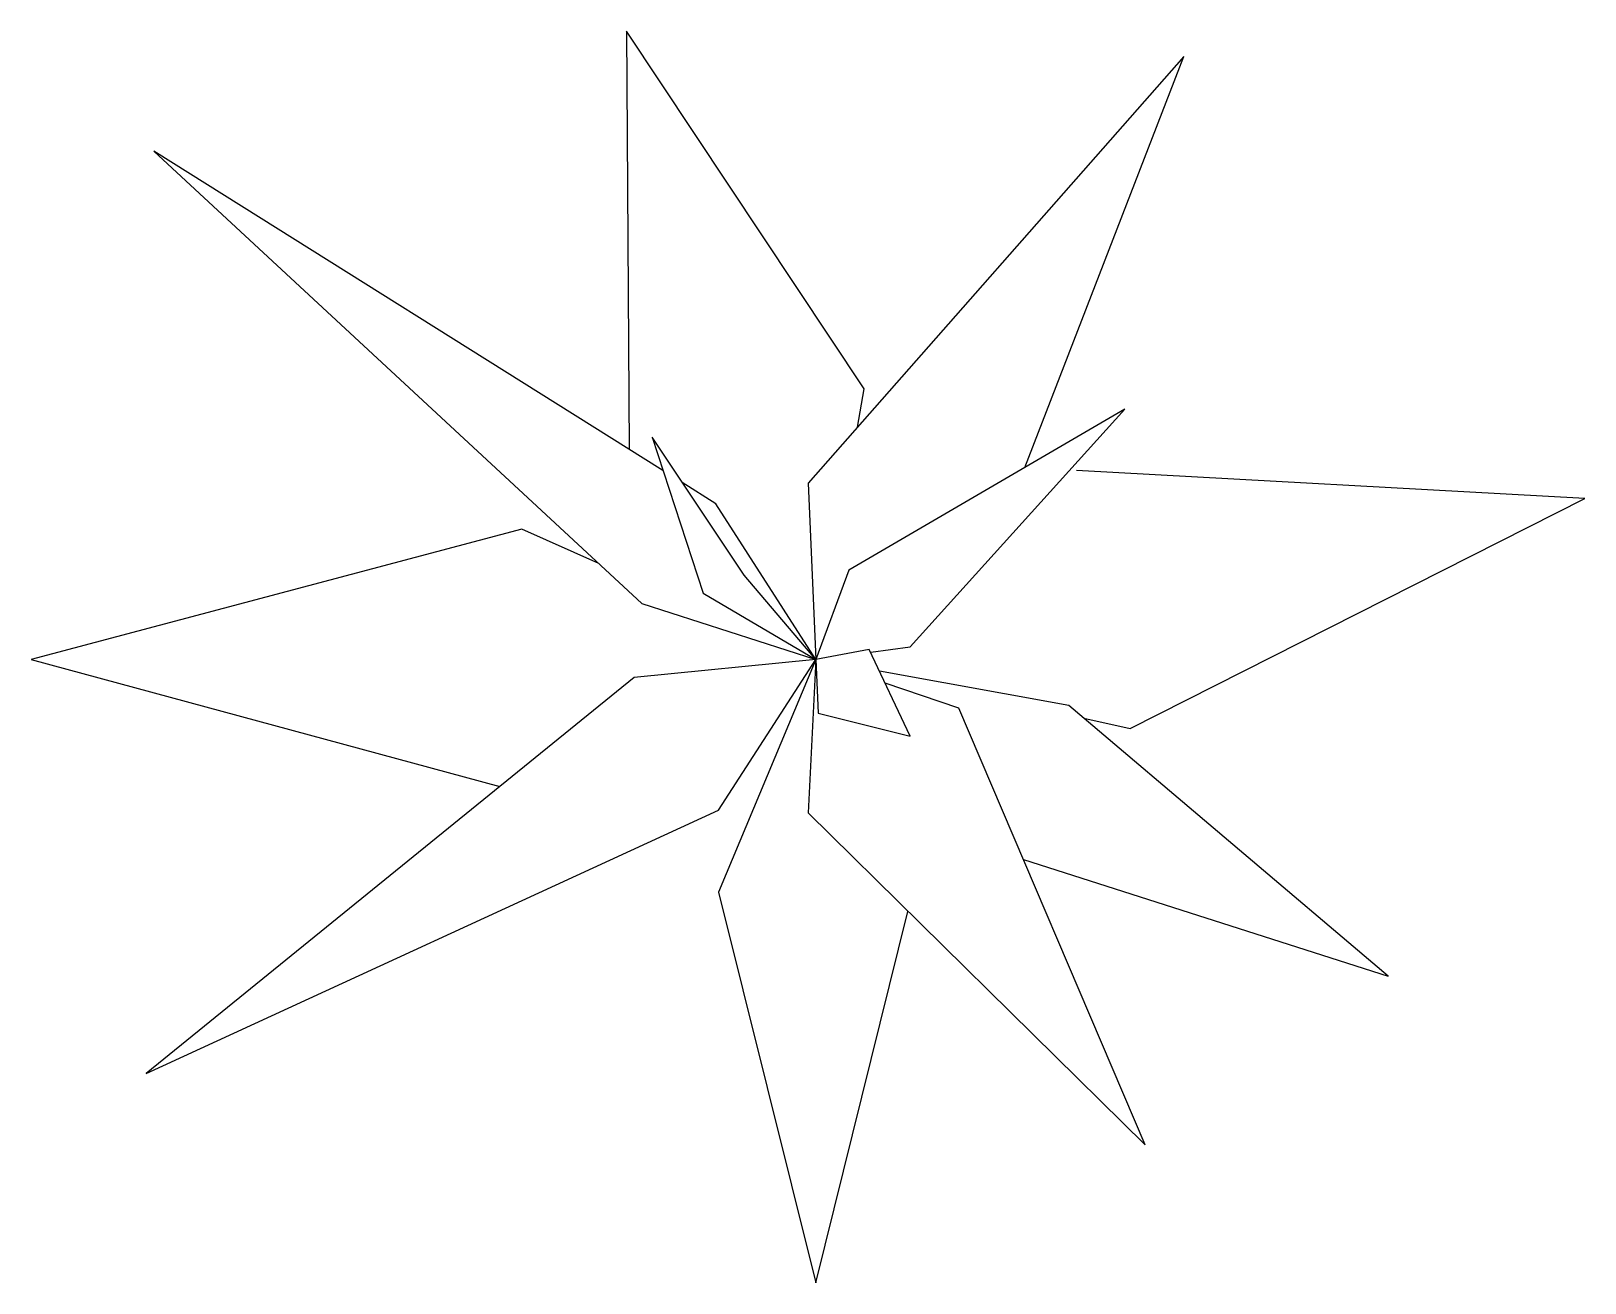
# Model space of a CAD drawing. Header units: millimetres. Extents: x 412.19 to 413.63, y 2589.33 to 2590.5.
import ezdxf

# ---------------------------------------------------------------- set-up
doc = ezdxf.new("R2010")
doc.units = ezdxf.units.MM
doc.header["$LTSCALE"] = 10
doc.layers.add('Vegetais', color=94, linetype='Continuous')

msp = doc.modelspace()

# ---------------------------------------------------------------- linework, layer by layer
at = {"layer": 'Vegetais'}
for p, q in [((412.7394, 2590.4972), (412.7417, 2590.108)), ((412.9606, 2590.1642), (412.7394, 2590.4972)), ((413.2579, 2590.4734), (412.9083, 2590.0762)), ((413.11, 2590.0909), (413.2579, 2590.4734)), ((412.7733, 2590.0881), (412.2994, 2590.3854)), ((412.2994, 2590.3854), (412.7537, 2589.9644)), ((412.9542, 2590.1284), (412.9606, 2590.1642)), ((413.2032, 2590.1452), (412.9463, 2589.9954)), ((413.0034, 2589.924), (413.2032, 2590.1452)), ((412.7632, 2590.119), (412.8107, 2589.9739)), ((412.8488, 2589.9906), (412.7632, 2590.119)), ((413.6313, 2590.0619), (413.158, 2590.0881)), ((412.8226, 2590.0572), (412.7913, 2590.0769)), ((412.9083, 2590.0762), (412.9154, 2589.9121)), ((412.9154, 2589.9121), (412.8226, 2590.0572)), ((413.208, 2589.8479), (413.6313, 2590.0619)), ((412.6419, 2590.0334), (412.1852, 2589.9121)), ((412.7135, 2590.0016), (412.6419, 2590.0334)), ((412.9463, 2589.9954), (412.9154, 2589.9121)), ((412.9154, 2589.9121), (412.8488, 2589.9906)), ((412.7537, 2589.9644), (412.9154, 2589.9121)), ((412.8107, 2589.9739), (412.9154, 2589.9121)), ((412.9653, 2589.9216), (412.9154, 2589.9121)), ((413.0034, 2589.8408), (412.9653, 2589.9216)), ((412.9666, 2589.919), (413.0034, 2589.924)), ((412.1852, 2589.9121), (412.6214, 2589.794)), ((412.9154, 2589.9121), (412.7465, 2589.8955)), ((412.825, 2589.7718), (412.9154, 2589.9121)), ((412.9154, 2589.9121), (412.825, 2589.6957)), ((412.9154, 2589.9121), (412.9083, 2589.7694)), ((412.9154, 2589.9121), (412.9178, 2589.8622)), ((412.7465, 2589.8955), (412.2922, 2589.5268)), ((413.1509, 2589.8693), (412.9749, 2589.9013)), ((413.0486, 2589.8669), (412.9802, 2589.8901)), ((412.9178, 2589.8622), (413.0034, 2589.8408)), ((413.2222, 2589.4602), (413.0486, 2589.8669)), ((413.4482, 2589.6172), (413.1509, 2589.8693)), ((413.1649, 2589.8574), (413.208, 2589.8479)), ((412.2922, 2589.5268), (412.825, 2589.7718)), ((412.9083, 2589.7694), (413.2222, 2589.4602)), ((413.1088, 2589.726), (413.4482, 2589.6172)), ((412.825, 2589.6957), (412.9154, 2589.3318)), ((412.9154, 2589.3318), (413.0013, 2589.6777))]:
    msp.add_line(p, q, dxfattribs=at)

doc.saveas('drawing.dxf')
